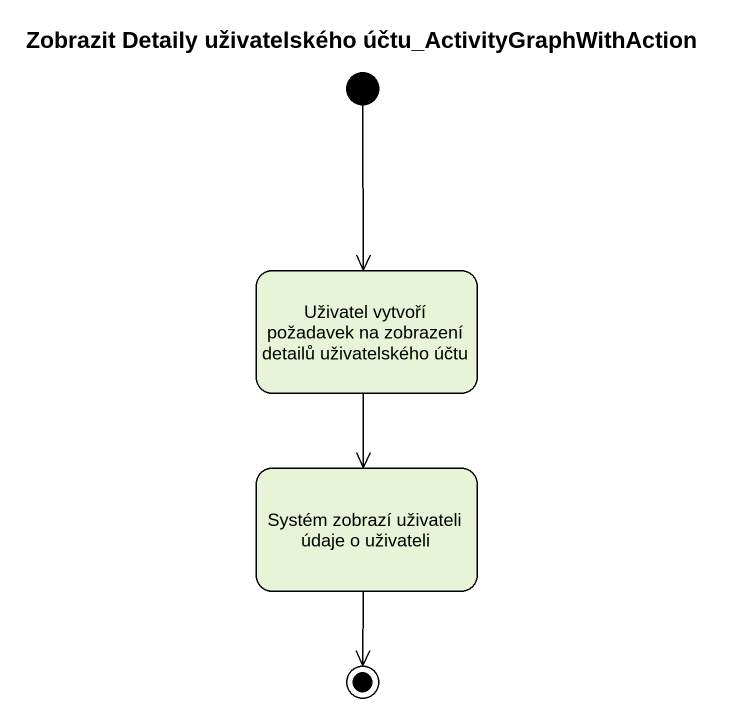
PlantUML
@startuml
title Zobrazit Detaily uživatelského účtu_ActivityGraphWithAction
hide empty description
state "Uživatel vytvoří požadavek na zobrazení detailů uživatelského účtu" as Uživatel_vytvoří_požadavek
state "Systém zobrazí uživateli údaje o uživateli" as Systém_zobrazí_uživateli
[*] --> Uživatel_vytvoří_požadavek
Uživatel_vytvoří_požadavek --> Systém_zobrazí_uživateli
Systém_zobrazí_uživateli --> [*]
@enduml
